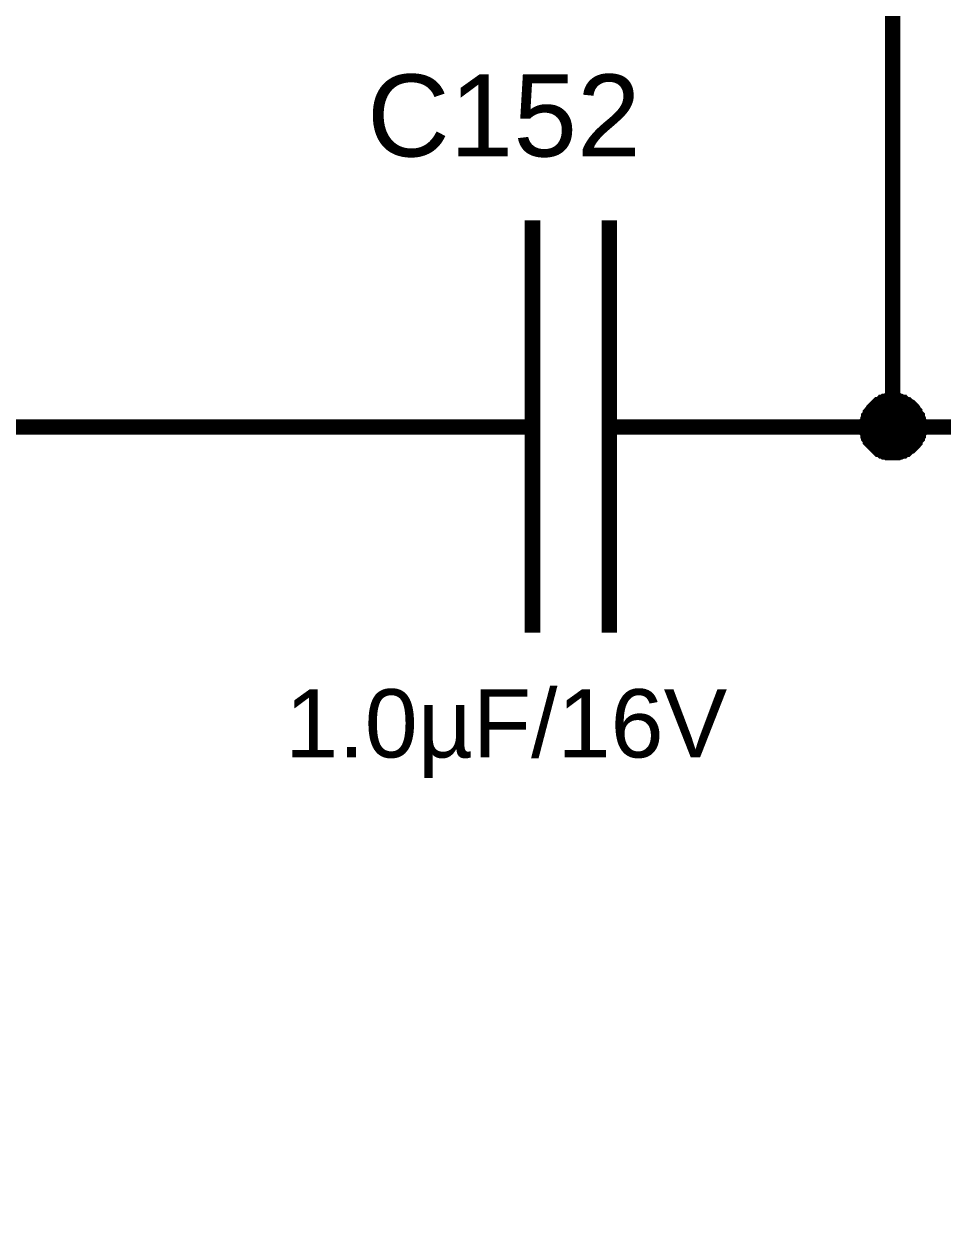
# Model space of a CAD drawing. Header units: millimetres. Extents: x -2024 to 917, y -725 to 13.
# Drawn here: x -1545.95 to -1528.13, y -422.25 to -398.86 of the extents above; entities that cross this region are included whole.
import ezdxf

# ---------------------------------------------------------------- set-up
doc = ezdxf.new("R2010")
doc.units = ezdxf.units.MM
doc.styles.get("Standard").update_dxf_attribs({"font": 'arial.ttf'})

msp = doc.modelspace()

# ---------------------------------------------------------------- linework, layer by layer
at = {"color": 7}
for points, const_width in [([(-1594.067, -389.173), (-1594.067, -396.674), (-1589.069, -396.674), (-1589.069, -430.421), (-1546.599, -430.421), (-1546.599, -406.676), (-1539.101, -406.676)], 0.3), ([(-1529.104, -391.673), (-1529.104, -406.676), (-1526.605, -406.676)], 0.3), ([(-1536.089, -410.666), (-1536.089, -402.668)], 0.3), ([(-1534.599, -410.666), (-1534.599, -402.668)], 0.3), ([(-1529.601, -406.676), (-1529.601, -406.643), (-1529.601, -406.626), (-1529.601, -406.593), (-1529.584, -406.576), (-1529.584, -406.543), (-1529.584, -406.527), (-1529.567, -406.494), (-1529.567, -406.477), (-1529.551, -406.46), (-1529.534, -406.427), (-1529.534, -406.411), (-1529.518, -406.394), (-1529.501, -406.378), (-1529.485, -406.345), (-1529.468, -406.328), (-1529.452, -406.311), (-1529.435, -406.295), (-1529.419, -406.278), (-1529.402, -406.262), (-1529.385, -406.245), (-1529.369, -406.245), (-1529.336, -406.229), (-1529.319, -406.212), (-1529.303, -406.195), (-1529.27, -406.195), (-1529.253, -406.179), (-1529.236, -406.179), (-1529.203, -406.179), (-1529.187, -406.162), (-1529.154, -406.162), (-1529.137, -406.162), (-1529.104, -406.162)], 0.3), ([(-1529.601, -406.676), (-1529.601, -406.643), (-1529.601, -406.626), (-1529.601, -406.593), (-1529.584, -406.576), (-1529.584, -406.543), (-1529.584, -406.527), (-1529.567, -406.494), (-1529.567, -406.477), (-1529.551, -406.46), (-1529.534, -406.427), (-1529.534, -406.411), (-1529.518, -406.394), (-1529.501, -406.378), (-1529.485, -406.345), (-1529.468, -406.328), (-1529.452, -406.311), (-1529.435, -406.295), (-1529.419, -406.278), (-1529.402, -406.262), (-1529.385, -406.245), (-1529.369, -406.245), (-1529.336, -406.229), (-1529.319, -406.212), (-1529.303, -406.195), (-1529.27, -406.195), (-1529.253, -406.179), (-1529.236, -406.179), (-1529.203, -406.179), (-1529.187, -406.162), (-1529.154, -406.162), (-1529.137, -406.162), (-1529.104, -406.162)], 0.3), ([(-1529.601, -406.676), (-1529.601, -406.643), (-1529.601, -406.626), (-1529.601, -406.593), (-1529.584, -406.576), (-1529.584, -406.543), (-1529.584, -406.527), (-1529.567, -406.494), (-1529.567, -406.477), (-1529.551, -406.46), (-1529.534, -406.427), (-1529.534, -406.411), (-1529.518, -406.394), (-1529.501, -406.378), (-1529.485, -406.345), (-1529.468, -406.328), (-1529.452, -406.311), (-1529.435, -406.295), (-1529.419, -406.278), (-1529.402, -406.262), (-1529.385, -406.245), (-1529.369, -406.245), (-1529.336, -406.229), (-1529.319, -406.212), (-1529.303, -406.195), (-1529.27, -406.195), (-1529.253, -406.179), (-1529.236, -406.179), (-1529.203, -406.179), (-1529.187, -406.162), (-1529.154, -406.162), (-1529.137, -406.162), (-1529.104, -406.162)], 0.3), ([(-1529.601, -406.676), (-1529.601, -406.643), (-1529.601, -406.626), (-1529.601, -406.593), (-1529.584, -406.576), (-1529.584, -406.543), (-1529.584, -406.527), (-1529.567, -406.494), (-1529.567, -406.477), (-1529.551, -406.46), (-1529.534, -406.427), (-1529.534, -406.411), (-1529.518, -406.394), (-1529.501, -406.378), (-1529.485, -406.345), (-1529.468, -406.328), (-1529.452, -406.311), (-1529.435, -406.295), (-1529.419, -406.278), (-1529.402, -406.262), (-1529.385, -406.245), (-1529.369, -406.245), (-1529.336, -406.229), (-1529.319, -406.212), (-1529.303, -406.195), (-1529.27, -406.195), (-1529.253, -406.179), (-1529.236, -406.179), (-1529.203, -406.179), (-1529.187, -406.162), (-1529.154, -406.162), (-1529.137, -406.162), (-1529.104, -406.162)], 0.3), ([(-1529.601, -406.676), (-1529.601, -406.643), (-1529.601, -406.626), (-1529.601, -406.593), (-1529.584, -406.576), (-1529.584, -406.543), (-1529.584, -406.527), (-1529.567, -406.494), (-1529.567, -406.477), (-1529.551, -406.46), (-1529.534, -406.427), (-1529.534, -406.411), (-1529.518, -406.394), (-1529.501, -406.378), (-1529.485, -406.345), (-1529.468, -406.328), (-1529.452, -406.311), (-1529.435, -406.295), (-1529.419, -406.278), (-1529.402, -406.262), (-1529.385, -406.245), (-1529.369, -406.245), (-1529.336, -406.229), (-1529.319, -406.212), (-1529.303, -406.195), (-1529.27, -406.195), (-1529.253, -406.179), (-1529.236, -406.179), (-1529.203, -406.179), (-1529.187, -406.162), (-1529.154, -406.162), (-1529.137, -406.162), (-1529.104, -406.162)], 0.0991), ([(-1529.601, -406.676), (-1529.601, -406.643), (-1529.601, -406.626), (-1529.601, -406.593), (-1529.584, -406.576), (-1529.584, -406.543), (-1529.584, -406.527), (-1529.567, -406.494), (-1529.567, -406.477), (-1529.551, -406.46), (-1529.534, -406.427), (-1529.534, -406.411), (-1529.518, -406.394), (-1529.501, -406.378), (-1529.485, -406.345), (-1529.468, -406.328), (-1529.452, -406.311), (-1529.435, -406.295), (-1529.419, -406.278), (-1529.402, -406.262), (-1529.385, -406.245), (-1529.369, -406.245), (-1529.336, -406.229), (-1529.319, -406.212), (-1529.303, -406.195), (-1529.27, -406.195), (-1529.253, -406.179), (-1529.236, -406.179), (-1529.203, -406.179), (-1529.187, -406.162), (-1529.154, -406.162), (-1529.137, -406.162), (-1529.104, -406.162)], 0.0991), ([(-1529.601, -406.676), (-1529.601, -406.643), (-1529.601, -406.626), (-1529.601, -406.593), (-1529.584, -406.576), (-1529.584, -406.543), (-1529.584, -406.527), (-1529.567, -406.494), (-1529.567, -406.477), (-1529.551, -406.46), (-1529.534, -406.427), (-1529.534, -406.411), (-1529.518, -406.394), (-1529.501, -406.378), (-1529.485, -406.345), (-1529.468, -406.328), (-1529.452, -406.311), (-1529.435, -406.295), (-1529.419, -406.278), (-1529.402, -406.262), (-1529.385, -406.245), (-1529.369, -406.245), (-1529.336, -406.229), (-1529.319, -406.212), (-1529.303, -406.195), (-1529.27, -406.195), (-1529.253, -406.179), (-1529.236, -406.179), (-1529.203, -406.179), (-1529.187, -406.162), (-1529.154, -406.162), (-1529.137, -406.162), (-1529.104, -406.162)], 0.0991), ([(-1529.601, -406.676), (-1529.601, -406.643), (-1529.601, -406.626), (-1529.601, -406.593), (-1529.584, -406.576), (-1529.584, -406.543), (-1529.584, -406.527), (-1529.567, -406.494), (-1529.567, -406.477), (-1529.551, -406.46), (-1529.534, -406.427), (-1529.534, -406.411), (-1529.518, -406.394), (-1529.501, -406.378), (-1529.485, -406.345), (-1529.468, -406.328), (-1529.452, -406.311), (-1529.435, -406.295), (-1529.419, -406.278), (-1529.402, -406.262), (-1529.385, -406.245), (-1529.369, -406.245), (-1529.336, -406.229), (-1529.319, -406.212), (-1529.303, -406.195), (-1529.27, -406.195), (-1529.253, -406.179), (-1529.236, -406.179), (-1529.203, -406.179), (-1529.187, -406.162), (-1529.154, -406.162), (-1529.137, -406.162), (-1529.104, -406.162)], 0.0991), ([(-1529.104, -406.162), (-1529.104, -406.162)], 0.3), ([(-1529.104, -406.162), (-1529.071, -406.162), (-1529.054, -406.162), (-1529.021, -406.162), (-1529.005, -406.179), (-1528.972, -406.179), (-1528.955, -406.179), (-1528.922, -406.195), (-1528.905, -406.195), (-1528.889, -406.212), (-1528.856, -406.229), (-1528.839, -406.245), (-1528.823, -406.245), (-1528.806, -406.262), (-1528.773, -406.278), (-1528.756, -406.295), (-1528.74, -406.311), (-1528.723, -406.328), (-1528.707, -406.345), (-1528.69, -406.378), (-1528.674, -406.394), (-1528.674, -406.411), (-1528.657, -406.427), (-1528.641, -406.46), (-1528.624, -406.477), (-1528.624, -406.494), (-1528.608, -406.527), (-1528.608, -406.543), (-1528.608, -406.576), (-1528.591, -406.593), (-1528.591, -406.626), (-1528.591, -406.643), (-1528.591, -406.676)], 0.3), ([(-1529.104, -406.162), (-1529.104, -406.162)], 0.3), ([(-1529.104, -406.162), (-1529.071, -406.162), (-1529.054, -406.162), (-1529.021, -406.162), (-1529.005, -406.179), (-1528.972, -406.179), (-1528.955, -406.179), (-1528.922, -406.195), (-1528.905, -406.195), (-1528.889, -406.212), (-1528.856, -406.229), (-1528.839, -406.245), (-1528.823, -406.245), (-1528.806, -406.262), (-1528.773, -406.278), (-1528.756, -406.295), (-1528.74, -406.311), (-1528.723, -406.328), (-1528.707, -406.345), (-1528.69, -406.378), (-1528.674, -406.394), (-1528.674, -406.411), (-1528.657, -406.427), (-1528.641, -406.46), (-1528.624, -406.477), (-1528.624, -406.494), (-1528.608, -406.527), (-1528.608, -406.543), (-1528.608, -406.576), (-1528.591, -406.593), (-1528.591, -406.626), (-1528.591, -406.643), (-1528.591, -406.676)], 0.3), ([(-1529.104, -406.162), (-1529.104, -406.162)], 0.3), ([(-1529.104, -406.162), (-1529.071, -406.162), (-1529.054, -406.162), (-1529.021, -406.162), (-1529.005, -406.179), (-1528.972, -406.179), (-1528.955, -406.179), (-1528.922, -406.195), (-1528.905, -406.195), (-1528.889, -406.212), (-1528.856, -406.229), (-1528.839, -406.245), (-1528.823, -406.245), (-1528.806, -406.262), (-1528.773, -406.278), (-1528.756, -406.295), (-1528.74, -406.311), (-1528.723, -406.328), (-1528.707, -406.345), (-1528.69, -406.378), (-1528.674, -406.394), (-1528.674, -406.411), (-1528.657, -406.427), (-1528.641, -406.46), (-1528.624, -406.477), (-1528.624, -406.494), (-1528.608, -406.527), (-1528.608, -406.543), (-1528.608, -406.576), (-1528.591, -406.593), (-1528.591, -406.626), (-1528.591, -406.643), (-1528.591, -406.676)], 0.3), ([(-1529.104, -406.162), (-1529.104, -406.162)], 0.3), ([(-1529.104, -406.162), (-1529.071, -406.162), (-1529.054, -406.162), (-1529.021, -406.162), (-1529.005, -406.179), (-1528.972, -406.179), (-1528.955, -406.179), (-1528.922, -406.195), (-1528.905, -406.195), (-1528.889, -406.212), (-1528.856, -406.229), (-1528.839, -406.245), (-1528.823, -406.245), (-1528.806, -406.262), (-1528.773, -406.278), (-1528.756, -406.295), (-1528.74, -406.311), (-1528.723, -406.328), (-1528.707, -406.345), (-1528.69, -406.378), (-1528.674, -406.394), (-1528.674, -406.411), (-1528.657, -406.427), (-1528.641, -406.46), (-1528.624, -406.477), (-1528.624, -406.494), (-1528.608, -406.527), (-1528.608, -406.543), (-1528.608, -406.576), (-1528.591, -406.593), (-1528.591, -406.626), (-1528.591, -406.643), (-1528.591, -406.676)], 0.3), ([(-1529.104, -406.162), (-1529.104, -406.162)], 0.0991), ([(-1529.104, -406.162), (-1529.071, -406.162), (-1529.054, -406.162), (-1529.021, -406.162), (-1529.005, -406.179), (-1528.972, -406.179), (-1528.955, -406.179), (-1528.922, -406.195), (-1528.905, -406.195), (-1528.889, -406.212), (-1528.856, -406.229), (-1528.839, -406.245), (-1528.823, -406.245), (-1528.806, -406.262), (-1528.773, -406.278), (-1528.756, -406.295), (-1528.74, -406.311), (-1528.723, -406.328), (-1528.707, -406.345), (-1528.69, -406.378), (-1528.674, -406.394), (-1528.674, -406.411), (-1528.657, -406.427), (-1528.641, -406.46), (-1528.624, -406.477), (-1528.624, -406.494), (-1528.608, -406.527), (-1528.608, -406.543), (-1528.608, -406.576), (-1528.591, -406.593), (-1528.591, -406.626), (-1528.591, -406.643), (-1528.591, -406.676)], 0.0991), ([(-1529.104, -406.162), (-1529.104, -406.162)], 0.0991), ([(-1529.104, -406.162), (-1529.071, -406.162), (-1529.054, -406.162), (-1529.021, -406.162), (-1529.005, -406.179), (-1528.972, -406.179), (-1528.955, -406.179), (-1528.922, -406.195), (-1528.905, -406.195), (-1528.889, -406.212), (-1528.856, -406.229), (-1528.839, -406.245), (-1528.823, -406.245), (-1528.806, -406.262), (-1528.773, -406.278), (-1528.756, -406.295), (-1528.74, -406.311), (-1528.723, -406.328), (-1528.707, -406.345), (-1528.69, -406.378), (-1528.674, -406.394), (-1528.674, -406.411), (-1528.657, -406.427), (-1528.641, -406.46), (-1528.624, -406.477), (-1528.624, -406.494), (-1528.608, -406.527), (-1528.608, -406.543), (-1528.608, -406.576), (-1528.591, -406.593), (-1528.591, -406.626), (-1528.591, -406.643), (-1528.591, -406.676)], 0.0991), ([(-1529.104, -406.162), (-1529.104, -406.162)], 0.0991), ([(-1529.104, -406.162), (-1529.071, -406.162), (-1529.054, -406.162), (-1529.021, -406.162), (-1529.005, -406.179), (-1528.972, -406.179), (-1528.955, -406.179), (-1528.922, -406.195), (-1528.905, -406.195), (-1528.889, -406.212), (-1528.856, -406.229), (-1528.839, -406.245), (-1528.823, -406.245), (-1528.806, -406.262), (-1528.773, -406.278), (-1528.756, -406.295), (-1528.74, -406.311), (-1528.723, -406.328), (-1528.707, -406.345), (-1528.69, -406.378), (-1528.674, -406.394), (-1528.674, -406.411), (-1528.657, -406.427), (-1528.641, -406.46), (-1528.624, -406.477), (-1528.624, -406.494), (-1528.608, -406.527), (-1528.608, -406.543), (-1528.608, -406.576), (-1528.591, -406.593), (-1528.591, -406.626), (-1528.591, -406.643), (-1528.591, -406.676)], 0.0991), ([(-1529.104, -406.162), (-1529.104, -406.162)], 0.0991), ([(-1529.104, -406.162), (-1529.071, -406.162), (-1529.054, -406.162), (-1529.021, -406.162), (-1529.005, -406.179), (-1528.972, -406.179), (-1528.955, -406.179), (-1528.922, -406.195), (-1528.905, -406.195), (-1528.889, -406.212), (-1528.856, -406.229), (-1528.839, -406.245), (-1528.823, -406.245), (-1528.806, -406.262), (-1528.773, -406.278), (-1528.756, -406.295), (-1528.74, -406.311), (-1528.723, -406.328), (-1528.707, -406.345), (-1528.69, -406.378), (-1528.674, -406.394), (-1528.674, -406.411), (-1528.657, -406.427), (-1528.641, -406.46), (-1528.624, -406.477), (-1528.624, -406.494), (-1528.608, -406.527), (-1528.608, -406.543), (-1528.608, -406.576), (-1528.591, -406.593), (-1528.591, -406.626), (-1528.591, -406.643), (-1528.591, -406.676)], 0.0991), ([(-1536.089, -406.676), (-1539.101, -406.676)], 0.3), ([(-1534.599, -406.676), (-1531.603, -406.676)], 0.3), ([(-1531.603, -406.676), (-1529.104, -406.676)], 0.3), ([(-1529.104, -407.172), (-1529.137, -407.172), (-1529.154, -407.172), (-1529.187, -407.172), (-1529.203, -407.156), (-1529.236, -407.156), (-1529.253, -407.156), (-1529.27, -407.139), (-1529.303, -407.139), (-1529.319, -407.123), (-1529.336, -407.106), (-1529.369, -407.106), (-1529.385, -407.09), (-1529.402, -407.073), (-1529.419, -407.057), (-1529.435, -407.04), (-1529.452, -407.023), (-1529.468, -407.007), (-1529.485, -406.99), (-1529.501, -406.974), (-1529.518, -406.957), (-1529.534, -406.941), (-1529.534, -406.908), (-1529.551, -406.891), (-1529.567, -406.874), (-1529.567, -406.841), (-1529.584, -406.825), (-1529.584, -406.808), (-1529.584, -406.775), (-1529.601, -406.758), (-1529.601, -406.725), (-1529.601, -406.709), (-1529.601, -406.676)], 0.3), ([(-1529.601, -406.676), (-1529.601, -406.676)], 0.3), ([(-1529.104, -407.172), (-1529.137, -407.172), (-1529.154, -407.172), (-1529.187, -407.172), (-1529.203, -407.156), (-1529.236, -407.156), (-1529.253, -407.156), (-1529.27, -407.139), (-1529.303, -407.139), (-1529.319, -407.123), (-1529.336, -407.106), (-1529.369, -407.106), (-1529.385, -407.09), (-1529.402, -407.073), (-1529.419, -407.057), (-1529.435, -407.04), (-1529.452, -407.023), (-1529.468, -407.007), (-1529.485, -406.99), (-1529.501, -406.974), (-1529.518, -406.957), (-1529.534, -406.941), (-1529.534, -406.908), (-1529.551, -406.891), (-1529.567, -406.874), (-1529.567, -406.841), (-1529.584, -406.825), (-1529.584, -406.808), (-1529.584, -406.775), (-1529.601, -406.758), (-1529.601, -406.725), (-1529.601, -406.709), (-1529.601, -406.676)], 0.3), ([(-1529.601, -406.676), (-1529.601, -406.676)], 0.3), ([(-1529.104, -407.172), (-1529.137, -407.172), (-1529.154, -407.172), (-1529.187, -407.172), (-1529.203, -407.156), (-1529.236, -407.156), (-1529.253, -407.156), (-1529.27, -407.139), (-1529.303, -407.139), (-1529.319, -407.123), (-1529.336, -407.106), (-1529.369, -407.106), (-1529.385, -407.09), (-1529.402, -407.073), (-1529.419, -407.057), (-1529.435, -407.04), (-1529.452, -407.023), (-1529.468, -407.007), (-1529.485, -406.99), (-1529.501, -406.974), (-1529.518, -406.957), (-1529.534, -406.941), (-1529.534, -406.908), (-1529.551, -406.891), (-1529.567, -406.874), (-1529.567, -406.841), (-1529.584, -406.825), (-1529.584, -406.808), (-1529.584, -406.775), (-1529.601, -406.758), (-1529.601, -406.725), (-1529.601, -406.709), (-1529.601, -406.676)], 0.3), ([(-1529.601, -406.676), (-1529.601, -406.676)], 0.3), ([(-1529.104, -407.172), (-1529.137, -407.172), (-1529.154, -407.172), (-1529.187, -407.172), (-1529.203, -407.156), (-1529.236, -407.156), (-1529.253, -407.156), (-1529.27, -407.139), (-1529.303, -407.139), (-1529.319, -407.123), (-1529.336, -407.106), (-1529.369, -407.106), (-1529.385, -407.09), (-1529.402, -407.073), (-1529.419, -407.057), (-1529.435, -407.04), (-1529.452, -407.023), (-1529.468, -407.007), (-1529.485, -406.99), (-1529.501, -406.974), (-1529.518, -406.957), (-1529.534, -406.941), (-1529.534, -406.908), (-1529.551, -406.891), (-1529.567, -406.874), (-1529.567, -406.841), (-1529.584, -406.825), (-1529.584, -406.808), (-1529.584, -406.775), (-1529.601, -406.758), (-1529.601, -406.725), (-1529.601, -406.709), (-1529.601, -406.676)], 0.3), ([(-1529.601, -406.676), (-1529.601, -406.676)], 0.3), ([(-1529.104, -407.172), (-1529.137, -407.172), (-1529.154, -407.172), (-1529.187, -407.172), (-1529.203, -407.156), (-1529.236, -407.156), (-1529.253, -407.156), (-1529.27, -407.139), (-1529.303, -407.139), (-1529.319, -407.123), (-1529.336, -407.106), (-1529.369, -407.106), (-1529.385, -407.09), (-1529.402, -407.073), (-1529.419, -407.057), (-1529.435, -407.04), (-1529.452, -407.023), (-1529.468, -407.007), (-1529.485, -406.99), (-1529.501, -406.974), (-1529.518, -406.957), (-1529.534, -406.941), (-1529.534, -406.908), (-1529.551, -406.891), (-1529.567, -406.874), (-1529.567, -406.841), (-1529.584, -406.825), (-1529.584, -406.808), (-1529.584, -406.775), (-1529.601, -406.758), (-1529.601, -406.725), (-1529.601, -406.709), (-1529.601, -406.676)], 0.0991), ([(-1529.601, -406.676), (-1529.601, -406.676)], 0.0991), ([(-1529.104, -407.172), (-1529.137, -407.172), (-1529.154, -407.172), (-1529.187, -407.172), (-1529.203, -407.156), (-1529.236, -407.156), (-1529.253, -407.156), (-1529.27, -407.139), (-1529.303, -407.139), (-1529.319, -407.123), (-1529.336, -407.106), (-1529.369, -407.106), (-1529.385, -407.09), (-1529.402, -407.073), (-1529.419, -407.057), (-1529.435, -407.04), (-1529.452, -407.023), (-1529.468, -407.007), (-1529.485, -406.99), (-1529.501, -406.974), (-1529.518, -406.957), (-1529.534, -406.941), (-1529.534, -406.908), (-1529.551, -406.891), (-1529.567, -406.874), (-1529.567, -406.841), (-1529.584, -406.825), (-1529.584, -406.808), (-1529.584, -406.775), (-1529.601, -406.758), (-1529.601, -406.725), (-1529.601, -406.709), (-1529.601, -406.676)], 0.0991), ([(-1529.601, -406.676), (-1529.601, -406.676)], 0.0991), ([(-1529.104, -407.172), (-1529.137, -407.172), (-1529.154, -407.172), (-1529.187, -407.172), (-1529.203, -407.156), (-1529.236, -407.156), (-1529.253, -407.156), (-1529.27, -407.139), (-1529.303, -407.139), (-1529.319, -407.123), (-1529.336, -407.106), (-1529.369, -407.106), (-1529.385, -407.09), (-1529.402, -407.073), (-1529.419, -407.057), (-1529.435, -407.04), (-1529.452, -407.023), (-1529.468, -407.007), (-1529.485, -406.99), (-1529.501, -406.974), (-1529.518, -406.957), (-1529.534, -406.941), (-1529.534, -406.908), (-1529.551, -406.891), (-1529.567, -406.874), (-1529.567, -406.841), (-1529.584, -406.825), (-1529.584, -406.808), (-1529.584, -406.775), (-1529.601, -406.758), (-1529.601, -406.725), (-1529.601, -406.709), (-1529.601, -406.676)], 0.0991), ([(-1529.601, -406.676), (-1529.601, -406.676)], 0.0991), ([(-1529.104, -407.172), (-1529.137, -407.172), (-1529.154, -407.172), (-1529.187, -407.172), (-1529.203, -407.156), (-1529.236, -407.156), (-1529.253, -407.156), (-1529.27, -407.139), (-1529.303, -407.139), (-1529.319, -407.123), (-1529.336, -407.106), (-1529.369, -407.106), (-1529.385, -407.09), (-1529.402, -407.073), (-1529.419, -407.057), (-1529.435, -407.04), (-1529.452, -407.023), (-1529.468, -407.007), (-1529.485, -406.99), (-1529.501, -406.974), (-1529.518, -406.957), (-1529.534, -406.941), (-1529.534, -406.908), (-1529.551, -406.891), (-1529.567, -406.874), (-1529.567, -406.841), (-1529.584, -406.825), (-1529.584, -406.808), (-1529.584, -406.775), (-1529.601, -406.758), (-1529.601, -406.725), (-1529.601, -406.709), (-1529.601, -406.676)], 0.0991), ([(-1529.601, -406.676), (-1529.601, -406.676)], 0.0991), ([(-1528.591, -406.676), (-1528.591, -406.709), (-1528.591, -406.725), (-1528.591, -406.758), (-1528.608, -406.775), (-1528.608, -406.808), (-1528.608, -406.825), (-1528.624, -406.841), (-1528.624, -406.874), (-1528.641, -406.891), (-1528.657, -406.908), (-1528.674, -406.941), (-1528.674, -406.957), (-1528.69, -406.974), (-1528.707, -406.99), (-1528.723, -407.007), (-1528.74, -407.023), (-1528.756, -407.04), (-1528.773, -407.057), (-1528.806, -407.073), (-1528.823, -407.09), (-1528.839, -407.106), (-1528.856, -407.106), (-1528.889, -407.123), (-1528.905, -407.139), (-1528.922, -407.139), (-1528.955, -407.156), (-1528.972, -407.156), (-1529.005, -407.156), (-1529.021, -407.172), (-1529.054, -407.172), (-1529.071, -407.172), (-1529.104, -407.172)], 0.3), ([(-1528.591, -406.676), (-1528.591, -406.709), (-1528.591, -406.725), (-1528.591, -406.758), (-1528.608, -406.775), (-1528.608, -406.808), (-1528.608, -406.825), (-1528.624, -406.841), (-1528.624, -406.874), (-1528.641, -406.891), (-1528.657, -406.908), (-1528.674, -406.941), (-1528.674, -406.957), (-1528.69, -406.974), (-1528.707, -406.99), (-1528.723, -407.007), (-1528.74, -407.023), (-1528.756, -407.04), (-1528.773, -407.057), (-1528.806, -407.073), (-1528.823, -407.09), (-1528.839, -407.106), (-1528.856, -407.106), (-1528.889, -407.123), (-1528.905, -407.139), (-1528.922, -407.139), (-1528.955, -407.156), (-1528.972, -407.156), (-1529.005, -407.156), (-1529.021, -407.172), (-1529.054, -407.172), (-1529.071, -407.172), (-1529.104, -407.172)], 0.3), ([(-1528.591, -406.676), (-1528.591, -406.709), (-1528.591, -406.725), (-1528.591, -406.758), (-1528.608, -406.775), (-1528.608, -406.808), (-1528.608, -406.825), (-1528.624, -406.841), (-1528.624, -406.874), (-1528.641, -406.891), (-1528.657, -406.908), (-1528.674, -406.941), (-1528.674, -406.957), (-1528.69, -406.974), (-1528.707, -406.99), (-1528.723, -407.007), (-1528.74, -407.023), (-1528.756, -407.04), (-1528.773, -407.057), (-1528.806, -407.073), (-1528.823, -407.09), (-1528.839, -407.106), (-1528.856, -407.106), (-1528.889, -407.123), (-1528.905, -407.139), (-1528.922, -407.139), (-1528.955, -407.156), (-1528.972, -407.156), (-1529.005, -407.156), (-1529.021, -407.172), (-1529.054, -407.172), (-1529.071, -407.172), (-1529.104, -407.172)], 0.3), ([(-1528.591, -406.676), (-1528.591, -406.709), (-1528.591, -406.725), (-1528.591, -406.758), (-1528.608, -406.775), (-1528.608, -406.808), (-1528.608, -406.825), (-1528.624, -406.841), (-1528.624, -406.874), (-1528.641, -406.891), (-1528.657, -406.908), (-1528.674, -406.941), (-1528.674, -406.957), (-1528.69, -406.974), (-1528.707, -406.99), (-1528.723, -407.007), (-1528.74, -407.023), (-1528.756, -407.04), (-1528.773, -407.057), (-1528.806, -407.073), (-1528.823, -407.09), (-1528.839, -407.106), (-1528.856, -407.106), (-1528.889, -407.123), (-1528.905, -407.139), (-1528.922, -407.139), (-1528.955, -407.156), (-1528.972, -407.156), (-1529.005, -407.156), (-1529.021, -407.172), (-1529.054, -407.172), (-1529.071, -407.172), (-1529.104, -407.172)], 0.3), ([(-1528.591, -406.676), (-1528.591, -406.709), (-1528.591, -406.725), (-1528.591, -406.758), (-1528.608, -406.775), (-1528.608, -406.808), (-1528.608, -406.825), (-1528.624, -406.841), (-1528.624, -406.874), (-1528.641, -406.891), (-1528.657, -406.908), (-1528.674, -406.941), (-1528.674, -406.957), (-1528.69, -406.974), (-1528.707, -406.99), (-1528.723, -407.007), (-1528.74, -407.023), (-1528.756, -407.04), (-1528.773, -407.057), (-1528.806, -407.073), (-1528.823, -407.09), (-1528.839, -407.106), (-1528.856, -407.106), (-1528.889, -407.123), (-1528.905, -407.139), (-1528.922, -407.139), (-1528.955, -407.156), (-1528.972, -407.156), (-1529.005, -407.156), (-1529.021, -407.172), (-1529.054, -407.172), (-1529.071, -407.172), (-1529.104, -407.172)], 0.0991), ([(-1528.591, -406.676), (-1528.591, -406.709), (-1528.591, -406.725), (-1528.591, -406.758), (-1528.608, -406.775), (-1528.608, -406.808), (-1528.608, -406.825), (-1528.624, -406.841), (-1528.624, -406.874), (-1528.641, -406.891), (-1528.657, -406.908), (-1528.674, -406.941), (-1528.674, -406.957), (-1528.69, -406.974), (-1528.707, -406.99), (-1528.723, -407.007), (-1528.74, -407.023), (-1528.756, -407.04), (-1528.773, -407.057), (-1528.806, -407.073), (-1528.823, -407.09), (-1528.839, -407.106), (-1528.856, -407.106), (-1528.889, -407.123), (-1528.905, -407.139), (-1528.922, -407.139), (-1528.955, -407.156), (-1528.972, -407.156), (-1529.005, -407.156), (-1529.021, -407.172), (-1529.054, -407.172), (-1529.071, -407.172), (-1529.104, -407.172)], 0.0991), ([(-1528.591, -406.676), (-1528.591, -406.709), (-1528.591, -406.725), (-1528.591, -406.758), (-1528.608, -406.775), (-1528.608, -406.808), (-1528.608, -406.825), (-1528.624, -406.841), (-1528.624, -406.874), (-1528.641, -406.891), (-1528.657, -406.908), (-1528.674, -406.941), (-1528.674, -406.957), (-1528.69, -406.974), (-1528.707, -406.99), (-1528.723, -407.007), (-1528.74, -407.023), (-1528.756, -407.04), (-1528.773, -407.057), (-1528.806, -407.073), (-1528.823, -407.09), (-1528.839, -407.106), (-1528.856, -407.106), (-1528.889, -407.123), (-1528.905, -407.139), (-1528.922, -407.139), (-1528.955, -407.156), (-1528.972, -407.156), (-1529.005, -407.156), (-1529.021, -407.172), (-1529.054, -407.172), (-1529.071, -407.172), (-1529.104, -407.172)], 0.0991), ([(-1528.591, -406.676), (-1528.591, -406.709), (-1528.591, -406.725), (-1528.591, -406.758), (-1528.608, -406.775), (-1528.608, -406.808), (-1528.608, -406.825), (-1528.624, -406.841), (-1528.624, -406.874), (-1528.641, -406.891), (-1528.657, -406.908), (-1528.674, -406.941), (-1528.674, -406.957), (-1528.69, -406.974), (-1528.707, -406.99), (-1528.723, -407.007), (-1528.74, -407.023), (-1528.756, -407.04), (-1528.773, -407.057), (-1528.806, -407.073), (-1528.823, -407.09), (-1528.839, -407.106), (-1528.856, -407.106), (-1528.889, -407.123), (-1528.905, -407.139), (-1528.922, -407.139), (-1528.955, -407.156), (-1528.972, -407.156), (-1529.005, -407.156), (-1529.021, -407.172), (-1529.054, -407.172), (-1529.071, -407.172), (-1529.104, -407.172)], 0.0991), ([(-1528.591, -406.676), (-1528.591, -406.676), (-1528.591, -406.676), (-1528.591, -406.676), (-1528.591, -406.676), (-1528.591, -406.676), (-1528.591, -406.676), (-1528.591, -406.676), (-1528.591, -406.676), (-1528.591, -406.676), (-1528.591, -406.676), (-1528.591, -406.676), (-1528.591, -406.676), (-1528.591, -406.676), (-1528.591, -406.676), (-1528.591, -406.676), (-1528.591, -406.676), (-1528.591, -406.676), (-1528.591, -406.676), (-1528.591, -406.676), (-1528.591, -406.676), (-1528.591, -406.676), (-1528.591, -406.676), (-1528.591, -406.676), (-1528.591, -406.676), (-1528.591, -406.676), (-1528.591, -406.676), (-1528.591, -406.676), (-1528.591, -406.676), (-1528.591, -406.676), (-1528.591, -406.676), (-1528.591, -406.676), (-1528.591, -406.676)], 0.3), ([(-1528.591, -406.676), (-1528.591, -406.676)], 0.3), ([(-1528.591, -406.676), (-1528.591, -406.676), (-1528.591, -406.676), (-1528.591, -406.676), (-1528.591, -406.676), (-1528.591, -406.676), (-1528.591, -406.676), (-1528.591, -406.676), (-1528.591, -406.676), (-1528.591, -406.676), (-1528.591, -406.676), (-1528.591, -406.676), (-1528.591, -406.676), (-1528.591, -406.676), (-1528.591, -406.676), (-1528.591, -406.676), (-1528.591, -406.676), (-1528.591, -406.676), (-1528.591, -406.676), (-1528.591, -406.676), (-1528.591, -406.676), (-1528.591, -406.676), (-1528.591, -406.676), (-1528.591, -406.676), (-1528.591, -406.676), (-1528.591, -406.676), (-1528.591, -406.676), (-1528.591, -406.676), (-1528.591, -406.676), (-1528.591, -406.676), (-1528.591, -406.676), (-1528.591, -406.676), (-1528.591, -406.676)], 0.3), ([(-1528.591, -406.676), (-1528.591, -406.676)], 0.3), ([(-1528.591, -406.676), (-1528.591, -406.676), (-1528.591, -406.676), (-1528.591, -406.676), (-1528.591, -406.676), (-1528.591, -406.676), (-1528.591, -406.676), (-1528.591, -406.676), (-1528.591, -406.676), (-1528.591, -406.676), (-1528.591, -406.676), (-1528.591, -406.676), (-1528.591, -406.676), (-1528.591, -406.676), (-1528.591, -406.676), (-1528.591, -406.676), (-1528.591, -406.676), (-1528.591, -406.676), (-1528.591, -406.676), (-1528.591, -406.676), (-1528.591, -406.676), (-1528.591, -406.676), (-1528.591, -406.676), (-1528.591, -406.676), (-1528.591, -406.676), (-1528.591, -406.676), (-1528.591, -406.676), (-1528.591, -406.676), (-1528.591, -406.676), (-1528.591, -406.676), (-1528.591, -406.676), (-1528.591, -406.676), (-1528.591, -406.676)], 0.3), ([(-1528.591, -406.676), (-1528.591, -406.676)], 0.3), ([(-1528.591, -406.676), (-1528.591, -406.676), (-1528.591, -406.676), (-1528.591, -406.676), (-1528.591, -406.676), (-1528.591, -406.676), (-1528.591, -406.676), (-1528.591, -406.676), (-1528.591, -406.676), (-1528.591, -406.676), (-1528.591, -406.676), (-1528.591, -406.676), (-1528.591, -406.676), (-1528.591, -406.676), (-1528.591, -406.676), (-1528.591, -406.676), (-1528.591, -406.676), (-1528.591, -406.676), (-1528.591, -406.676), (-1528.591, -406.676), (-1528.591, -406.676), (-1528.591, -406.676), (-1528.591, -406.676), (-1528.591, -406.676), (-1528.591, -406.676), (-1528.591, -406.676), (-1528.591, -406.676), (-1528.591, -406.676), (-1528.591, -406.676), (-1528.591, -406.676), (-1528.591, -406.676), (-1528.591, -406.676), (-1528.591, -406.676)], 0.3), ([(-1528.591, -406.676), (-1528.591, -406.676)], 0.3), ([(-1528.591, -406.676), (-1528.591, -406.676), (-1528.591, -406.676), (-1528.591, -406.676), (-1528.591, -406.676), (-1528.591, -406.676), (-1528.591, -406.676), (-1528.591, -406.676), (-1528.591, -406.676), (-1528.591, -406.676), (-1528.591, -406.676), (-1528.591, -406.676), (-1528.591, -406.676), (-1528.591, -406.676), (-1528.591, -406.676), (-1528.591, -406.676), (-1528.591, -406.676), (-1528.591, -406.676), (-1528.591, -406.676), (-1528.591, -406.676), (-1528.591, -406.676), (-1528.591, -406.676), (-1528.591, -406.676), (-1528.591, -406.676), (-1528.591, -406.676), (-1528.591, -406.676), (-1528.591, -406.676), (-1528.591, -406.676), (-1528.591, -406.676), (-1528.591, -406.676), (-1528.591, -406.676), (-1528.591, -406.676), (-1528.591, -406.676)], 0.0991), ([(-1528.591, -406.676), (-1528.591, -406.676)], 0.0991), ([(-1528.591, -406.676), (-1528.591, -406.676), (-1528.591, -406.676), (-1528.591, -406.676), (-1528.591, -406.676), (-1528.591, -406.676), (-1528.591, -406.676), (-1528.591, -406.676), (-1528.591, -406.676), (-1528.591, -406.676), (-1528.591, -406.676), (-1528.591, -406.676), (-1528.591, -406.676), (-1528.591, -406.676), (-1528.591, -406.676), (-1528.591, -406.676), (-1528.591, -406.676), (-1528.591, -406.676), (-1528.591, -406.676), (-1528.591, -406.676), (-1528.591, -406.676), (-1528.591, -406.676), (-1528.591, -406.676), (-1528.591, -406.676), (-1528.591, -406.676), (-1528.591, -406.676), (-1528.591, -406.676), (-1528.591, -406.676), (-1528.591, -406.676), (-1528.591, -406.676), (-1528.591, -406.676), (-1528.591, -406.676), (-1528.591, -406.676)], 0.0991), ([(-1528.591, -406.676), (-1528.591, -406.676)], 0.0991), ([(-1528.591, -406.676), (-1528.591, -406.676), (-1528.591, -406.676), (-1528.591, -406.676), (-1528.591, -406.676), (-1528.591, -406.676), (-1528.591, -406.676), (-1528.591, -406.676), (-1528.591, -406.676), (-1528.591, -406.676), (-1528.591, -406.676), (-1528.591, -406.676), (-1528.591, -406.676), (-1528.591, -406.676), (-1528.591, -406.676), (-1528.591, -406.676), (-1528.591, -406.676), (-1528.591, -406.676), (-1528.591, -406.676), (-1528.591, -406.676), (-1528.591, -406.676), (-1528.591, -406.676), (-1528.591, -406.676), (-1528.591, -406.676), (-1528.591, -406.676), (-1528.591, -406.676), (-1528.591, -406.676), (-1528.591, -406.676), (-1528.591, -406.676), (-1528.591, -406.676), (-1528.591, -406.676), (-1528.591, -406.676), (-1528.591, -406.676)], 0.0991), ([(-1528.591, -406.676), (-1528.591, -406.676)], 0.0991), ([(-1528.591, -406.676), (-1528.591, -406.676), (-1528.591, -406.676), (-1528.591, -406.676), (-1528.591, -406.676), (-1528.591, -406.676), (-1528.591, -406.676), (-1528.591, -406.676), (-1528.591, -406.676), (-1528.591, -406.676), (-1528.591, -406.676), (-1528.591, -406.676), (-1528.591, -406.676), (-1528.591, -406.676), (-1528.591, -406.676), (-1528.591, -406.676), (-1528.591, -406.676), (-1528.591, -406.676), (-1528.591, -406.676), (-1528.591, -406.676), (-1528.591, -406.676), (-1528.591, -406.676), (-1528.591, -406.676), (-1528.591, -406.676), (-1528.591, -406.676), (-1528.591, -406.676), (-1528.591, -406.676), (-1528.591, -406.676), (-1528.591, -406.676), (-1528.591, -406.676), (-1528.591, -406.676), (-1528.591, -406.676), (-1528.591, -406.676)], 0.0991), ([(-1528.591, -406.676), (-1528.591, -406.676)], 0.0991)]:
    msp.add_lwpolyline(points, dxfattribs=dict(at, const_width=const_width))
at = {"color": 7, "const_width": 0.508}
msp.add_lwpolyline([(-1529.352, -406.662, 1), (-1528.844, -406.662, 1)], format="xyb", close=True, dxfattribs=at)

# ---------------------------------------------------------------- texts
at = {"color": 7}
for s, height, p in [('C152', 1.5897, (-1539.3, -401.427)), ('1.0µF/16V', 1.3247, (-1540.888, -413.084))]:
    msp.add_text(s, height=height, dxfattribs=at).set_placement(p)

doc.saveas('drawing.dxf')
